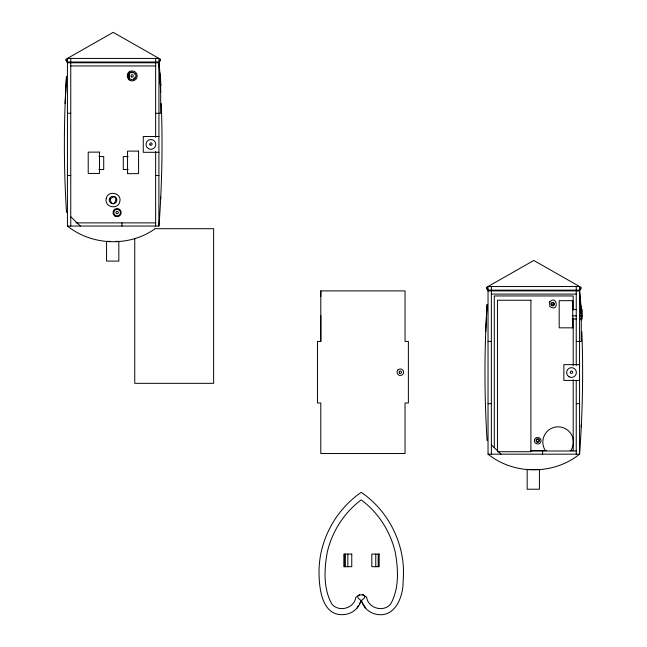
<?xml version="1.0" encoding="UTF-8"?>
<svg xmlns="http://www.w3.org/2000/svg" width="647" height="647" viewBox="0 0 647 647"><rect width="100%" height="100%" fill="white"/><g stroke="black" fill="none" stroke-linecap="round" stroke-linejoin="round"><path stroke-width="0.97" d="M70.758 58.416L70.758 226.046M155.644 58.416L155.644 137.293M320.799 341.438L320.799 290.899L405.046 290.899L405.046 341.438L408.378 341.438L408.378 402.992L405.046 402.992L405.046 453.531L320.799 453.531L320.799 402.992L317.467 402.992L317.467 341.438L320.799 341.438L320.815 315.526M488.032 290.155L488.032 286.54L579.566 286.54L579.566 290.155L488.032 290.155L486.455 287.422L533.799 260.474L581.143 287.422L579.566 290.155M491.356 286.54L491.356 454.17M576.242 286.54L576.242 365.418M65.137 103.577L66.495 76.37C63.673 121.676 63.673 167.152 66.495 212.459M485.735 331.701L487.094 304.494C484.271 349.801 484.271 395.277 487.094 440.583M158.871 226.046L158.968 58.416L67.434 58.416L67.434 226.046L158.968 226.046C162.017 185.309 162.785 144.402 161.265 103.577M488.032 289.322L488.032 454.17C513.88 475.035 553.719 475.035 579.566 454.17C582.615 413.433 583.384 372.526 581.863 331.701M127.548 74.09L129.101 74.704L128.357 75.473L127.241 75.351L128.599 74.502L127.621 77.891L128.656 77.446L129.085 73.629C131.867 69.544 138.353 74.332 135.263 78.19C132.481 82.274 126.003 77.486 129.085 73.629L128.179 72.957L127.257 76.645L129.222 79.904A4.974 4.974 0 0 0 135.902 79.201A4.974 4.974 0 0 0 135.781 72.48A4.974 4.974 0 0 0 129.076 72.019L128.179 72.957L129.78 72.901L129.076 72.019M128.899 75.537L129.101 74.704M357.888 606.279L357.168 607.929A19.879 19.879 0 0 1 346.42 614.246C321.664 618.678 318.914 587.848 319.028 570.589C319.497 539.671 335.761 509.787 361.244 492.343C389.631 511.648 406.284 546.505 403.121 580.723C403.526 596.146 395.309 618.362 376.069 614.246A19.879 19.879 0 0 1 365.329 607.929L362.894 604.484L361.244 600.602C349.113 592.887 373.376 592.903 361.244 600.602L359.433 603.861M135.247 77.114L133.492 78.934M549.198 302.626C556.857 292.962 559.93 313.415 549.764 306.427L549.683 301.753M358.527 605.487L357.168 607.929L359.595 604.484L361.244 600.602L365.329 607.929L364.601 606.279M160.545 60.05L158.968 62.783L160.674 92.011M581.143 288.174L579.566 290.907L581.362 320.136M570.767 450.579C573.331 447.037 573.865 442.362 572.918 438.156A15.302 15.302 0 0 0 552.279 427.982A15.302 15.302 0 0 0 544.879 449.77L545.494 450.579M128.292 79.007L129.165 78.303L129.085 73.629M154.487 229.2C128.802 247.081 91.809 245.617 67.434 226.046M359.683 594.642L355.834 597.254C354.475 608.301 338.785 612.733 331.806 603.966C323.112 588.447 324.179 568.85 327.35 551.842C332.226 531.324 344.228 512.464 361.244 499.913C378.26 512.464 390.262 531.324 395.147 551.842C398.309 568.85 399.385 588.447 390.691 603.966C383.72 612.741 368.03 608.253 366.655 597.254L362.821 594.714M70.758 65.954L155.644 65.954M67.434 113.29L70.758 113.29M155.644 113.29L160.674 113.29L160.674 80.649L158.968 62.783L67.434 62.783L65.857 60.05M158.968 136.525L143.262 136.525L143.262 152.304L158.968 152.304M98.934 156.55L103.714 156.55L103.714 169.49L98.934 169.49M128.171 156.566L123.286 156.566L123.286 169.49L128.171 169.49M67.434 175.539L70.758 175.539M155.644 175.539L158.968 175.539M75.812 222.875L155.644 222.875M154.714 228.698L213.631 228.698L213.631 383.323L134.746 383.323L134.746 238.8M110.346 241.371L106.569 241.371L106.569 261.105L118.83 261.105L118.83 241.371L116.007 241.371M491.356 294.078L576.242 294.078M553.015 305.19L552.182 305.06A1.181 1.181 0 0 1 552.182 303.006A1.181 1.181 0 0 1 553.953 304.033A1.181 1.181 0 0 1 552.182 305.06M572.757 309.525L576.542 309.525M580.327 309.525L582.219 309.525L582.219 318.995L580.327 318.995M572.757 315.833L576.542 315.833M580.327 315.833L582.219 315.833M572.757 318.995L576.542 318.995M572.757 327.827L559.186 327.827L559.186 300.685L572.757 300.685L572.732 327.827M488.032 341.414L491.356 341.414M576.242 341.414L581.273 341.414L581.273 308.773L579.566 290.907L488.032 290.907L486.455 288.174M579.566 364.649L563.861 364.649L563.861 380.428L579.566 380.428M488.032 403.671L491.356 403.671M576.242 403.671L579.566 403.671M530.912 450.579L546.238 450.579M570.201 450.579L573.202 450.579L573.202 379.749M530.766 450.999L576.242 450.999M488.032 454.17L579.566 454.17L579.566 289.322M362.805 594.642L363.477 595.216M491.356 444.861L500.98 454.17M70.758 216.737L80.382 226.046M128.907 76.403L129.149 77.228M160.286 83.172L160.674 85.307L159.631 72.327M580.812 309.937L581.273 313.431L580.23 300.451M160.213 81.813L160.674 85.307L159.906 76.37M580.658 307.22L581.273 313.431L580.505 304.494M160.06 79.088L160.674 85.307M129.165 78.303L129.222 79.904M128.599 74.502L128.656 77.446M320.799 290.899L320.815 296.593M581.273 424.974L581.273 426.988M579.469 451.016L579.469 454.17M576.242 380.428L576.242 454.17M573.202 310.091L573.202 295.954L494.308 295.954L494.308 447.546M573.202 318.162L573.202 365.684M542.566 450.999L542.566 454.17M378.204 554.091L378.204 566.707M375.761 554.091L375.761 566.707M347.827 554.091L347.827 566.707M345.385 554.091L345.385 566.707M344.439 554.091L344.439 566.707M160.674 196.842L160.674 198.864M155.644 151.39L155.644 226.046M121.968 222.875L121.968 226.046M130.856 72.885A3.3 3.3 0 0 1 131.681 72.642M132.546 72.626A3.3 3.3 0 0 1 133.379 72.836M134.754 73.847A3.3 3.3 0 0 1 135.199 74.591M106.205 198.75C104.175 207.461 118.498 210.226 119.865 201.387C121.887 192.685 107.564 189.911 106.205 198.75M109.375 199.09C107.936 203.74 115.611 205.795 116.686 201.047C118.126 196.397 110.459 194.343 109.375 199.09M109.982 199.252C114.284 212.96 120.56 189.531 109.982 199.252M113.864 211.731C112.594 215.847 119.388 217.667 120.35 213.461C121.62 209.345 114.826 207.525 113.864 211.731M534.462 439.855C533.193 443.971 539.986 445.799 540.941 441.594C542.218 437.469 535.425 435.649 534.462 439.855M397.824 370.068L397.08 371.596L397.201 373.295L398.164 374.702C400.04 376.319 403.089 375.284 403.542 372.834L403.421 371.135L402.466 369.728L400.93 368.984L399.231 369.105L397.824 370.068M160.545 59.298L158.968 62.023L67.434 62.023L65.857 59.298L113.201 32.35L160.545 59.298M138.571 151.107L127.548 151.107L127.548 173.647L138.571 173.647L138.571 151.107M99.525 152.126L88.218 152.126L88.218 173.461L99.525 173.461L99.525 152.126M530.912 300.248L497.47 300.248L497.47 451.711L530.912 451.711L530.912 300.248M539.428 469.496L527.168 469.496L527.168 489.229L539.428 489.229L539.428 469.496M351.766 554.091L343.88 554.091L343.88 566.707L351.766 566.707L351.766 554.091M379.15 554.091L371.815 554.091L371.815 566.707L379.15 566.707L379.15 554.091M569.061 376.78A4.893 4.893 0 0 0 576.396 372.543A4.893 4.893 0 0 0 569.061 368.305A4.893 4.893 0 0 0 569.061 376.78M570.614 372.947A1.181 1.181 0 0 0 572.627 372.583A1.181 1.181 0 0 0 571.301 371.022A1.181 1.181 0 0 0 570.614 372.947M537.115 441.683A1.181 1.181 0 0 0 538.894 440.656A1.181 1.181 0 0 0 537.115 439.628A1.181 1.181 0 0 0 537.115 441.683M148.462 148.656A4.893 4.893 0 0 0 155.798 144.418A4.893 4.893 0 0 0 148.462 140.181A4.893 4.893 0 0 0 148.462 148.656M150.015 144.823A1.181 1.181 0 0 0 152.029 144.459A1.181 1.181 0 0 0 150.702 142.898A1.181 1.181 0 0 0 150.015 144.823M131.584 76.936A1.181 1.181 0 0 0 133.355 75.909A1.181 1.181 0 0 0 131.584 74.882A1.181 1.181 0 0 0 131.584 76.936M116.517 213.559A1.181 1.181 0 0 0 118.296 212.531A1.181 1.181 0 0 0 116.517 211.504A1.181 1.181 0 0 0 116.517 213.559M115.077 216.114A4.06 4.06 0 0 0 121.167 212.596A4.06 4.06 0 0 0 115.077 209.078A4.06 4.06 0 0 0 115.077 216.114M536.638 441.828A1.739 1.739 0 0 0 539.452 440.777A1.739 1.739 0 0 0 537.131 438.86A1.739 1.739 0 0 0 536.638 441.828M551.875 305.635A1.739 1.739 0 0 0 554.479 304.13A1.739 1.739 0 0 0 551.875 302.626A1.739 1.739 0 0 0 551.875 305.635M399.555 373.125A1.181 1.181 0 0 0 401.48 372.421A1.181 1.181 0 0 0 399.911 371.103A1.181 1.181 0 0 0 399.555 373.125"/></g></svg>
